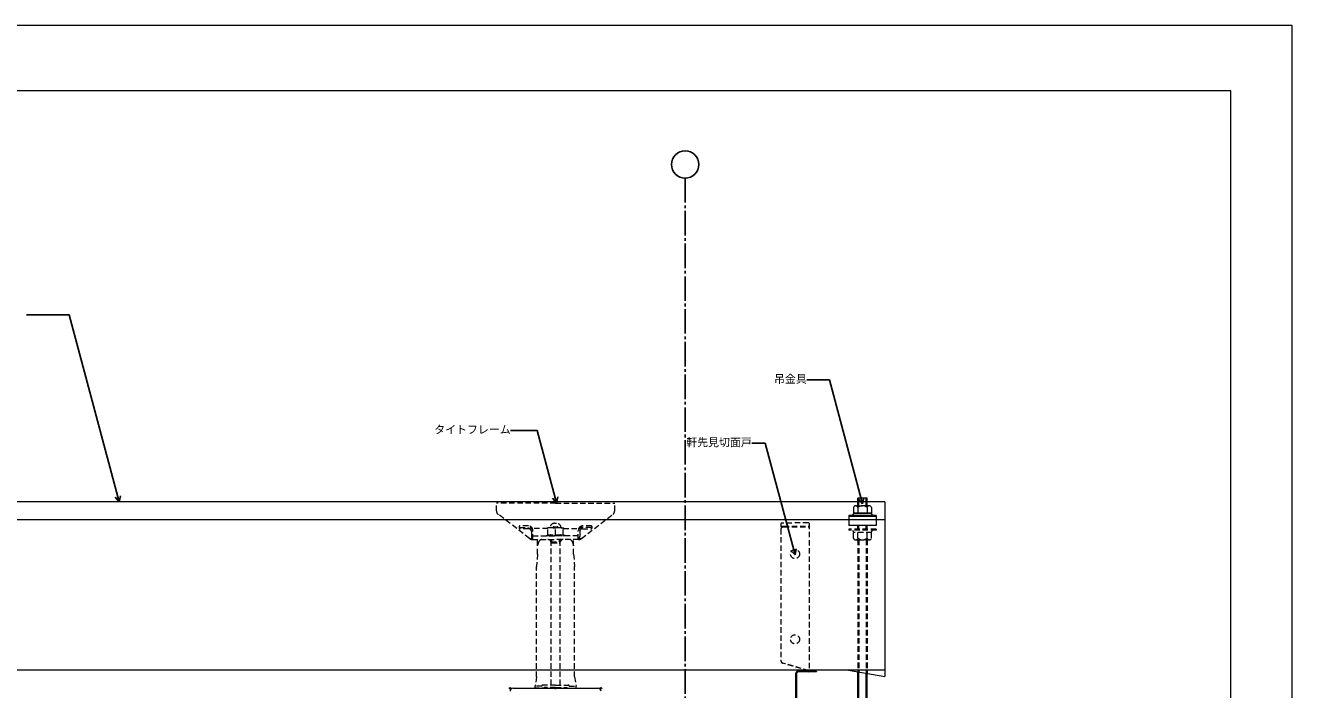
# Model space of a CAD drawing. Units: millimetres at full size, sheet at 1:3; details may follow other scales. Extents: x -1262 to 1258, y -891 to 1034.
# Drawn here: x -134 to 1258, y 161 to 891 of the extents above; entities that cross this region are included whole.
import ezdxf
from ezdxf.enums import TextEntityAlignment as Align

# ---------------------------------------------------------------- set-up
doc = ezdxf.new("R2010")
doc.units = ezdxf.units.MM
doc.header["$LTSCALE"] = 3
doc.header["$PDMODE"] = 32
doc.header["$PDSIZE"] = 1.5
doc.linetypes.add('CHAIN2', pattern=[12, 9, -1, 1, -1])
doc.linetypes.add('DASHED2', pattern=[3, 2, -1])
for name, color, linetype, lineweight in [('0-0_補助1', 4, 'Continuous', 5), ('0-4_寸法線1', 5, 'Continuous', 25), ('0-6_名称1', 5, 'Continuous', 25), ('0-B_屋根1', 6, 'Continuous', 20), ('1-9_吊金具', 3, 'Continuous', 9), ('2-A_タイトフレーム', 3, 'DASHED2', 9), ('2-D_軒先見切面戸', 7, 'DASHED2', 5), ('3-0_吊子', 7, 'DASHED2', 5), ('4-5_C鋼1', 2, 'Continuous', 18), ('5-B_枠2', 4, 'Continuous', 5)]:
    doc.layers.add(name, color=color, linetype=linetype, lineweight=lineweight)
doc.styles.add('ＭＳ ゴシック', font='')
doc.styles.get('ＭＳ ゴシック').set_extended_font_data('MS Gothic')

msp = doc.modelspace()

# ---------------------------------------------------------------- linework, layer by layer
at = {"layer": '0-0_補助1'}
msp.add_lwpolyline([(1191.647, -819), (1191.647, 819), (-1194.647, 819), (-1194.647, -819)], dxfattribs=at)
at = {"layer": '0-4_寸法線1', "linetype": 'CHAIN2'}
msp.add_line((591.647, 723.055), (591.647, -619.534), dxfattribs=at)
at = {"layer": '0-4_寸法線1'}
msp.add_circle((591.647, 738.055), 15, dxfattribs=at)
at = {"layer": '0-6_名称1'}
for p, q in [((-30.536, 367.211), (-34.986, 372.23)), ((-30.536, 367.211), (-29.191, 373.783)), ((450.326, 366.067), (445.876, 371.086)), ((450.326, 366.067), (451.671, 372.639)), ((786.647, 365.044), (782.197, 370.063)), ((786.647, 365.044), (787.992, 371.616)), ((712.431, 308.779), (707.98, 313.798)), ((712.431, 308.779), (713.776, 315.351))]:
    msp.add_line(p, q, dxfattribs=at)
for points in [[(-30.536, 367.211), (-85.65, 572.899), (-132.479, 572.899)], [(786.647, 365.044), (750.162, 501.21), (725.377, 501.21)], [(450.326, 366.067), (429.032, 445.54), (399.767, 445.54)], [(712.431, 308.779), (679.545, 431.512), (664.84, 431.512)]]:
    msp.add_lwpolyline(points, dxfattribs=at)
at = {"layer": '0-B_屋根1'}
for p, q in [((811.257, 367.211), (-968.353, 367.211)), ((811.257, 367.211), (811.257, 175.211)), ((811.257, 347.211), (-968.353, 347.211)), ((811.257, 182.211), (-968.353, 182.211)), ((771.257, 182.211), (811.257, 175.211))]:
    msp.add_line(p, q, dxfattribs=at)
at = {"layer": '1-9_吊金具'}
for p, q in [((779.148, 362.77), (786.648, 362.77)), ((779.148, 362.77), (786.648, 362.77)), ((791.647, 371.37), (781.647, 371.37)), ((781.647, 362.77), (781.647, 371.37)), ((791.647, 371.37), (781.647, 371.37)), ((781.647, 362.77), (781.647, 371.37)), ((782.647, 362.77), (782.647, 371.37)), ((782.647, 362.77), (782.647, 371.37)), ((794.148, 362.77), (786.647, 362.77)), ((794.148, 362.77), (786.647, 362.77)), ((790.647, 362.77), (790.647, 371.37)), ((790.647, 362.77), (790.647, 371.37)), ((791.647, 362.77), (791.647, 371.37)), ((791.647, 362.77), (791.647, 371.37)), ((801.648, 352.27), (771.648, 352.27)), ((771.648, 352.27), (771.648, 351.07)), ((801.648, 352.27), (771.648, 352.27)), ((771.648, 352.27), (771.648, 351.07)), ((801.648, 351.07), (771.648, 351.07)), ((801.648, 351.07), (771.648, 351.07)), ((771.648, 351.07), (771.648, 341.07)), ((801.648, 351.07), (771.648, 351.07)), ((801.648, 351.07), (771.648, 351.07)), ((771.648, 351.07), (771.648, 341.07)), ((775.648, 352.27), (777.148, 354.77)), ((775.648, 352.27), (777.148, 354.77)), ((776.648, 360.77), (776.648, 354.77)), ((776.648, 360.77), (776.648, 354.77)), ((776.648, 354.77), (796.648, 354.77)), ((776.648, 354.77), (796.648, 354.77)), ((796.148, 354.77), (777.148, 354.77)), ((796.148, 354.77), (777.148, 354.77)), ((781.648, 360.77), (781.648, 354.77)), ((781.648, 360.77), (781.648, 354.77)), ((791.648, 360.77), (791.648, 354.77)), ((791.648, 360.77), (791.648, 354.77)), ((796.148, 354.77), (797.648, 352.27)), ((796.148, 354.77), (797.648, 352.27)), ((796.648, 360.77), (796.648, 354.77)), ((796.648, 360.77), (796.648, 354.77)), ((801.648, 352.27), (801.648, 351.07)), ((801.648, 352.27), (801.648, 351.07)), ((801.648, 351.07), (801.648, 341.07)), ((801.648, 351.07), (801.648, 341.07)), ((801.648, 341.07), (771.648, 341.07)), ((801.648, 341.07), (771.648, 341.07)), ((781.647, 337.07), (781.647, 341.07)), ((781.647, 337.07), (781.647, 341.07)), ((782.647, 337.07), (782.647, 341.07)), ((782.647, 337.07), (782.647, 341.07)), ((790.647, 337.07), (790.647, 341.07)), ((790.647, 337.07), (790.647, 341.07)), ((791.647, 337.07), (791.647, 341.07)), ((791.647, 337.07), (791.647, 341.07)), ((781.647, 127.011), (781.647, 180.393)), ((782.647, 127.011), (782.647, 180.218)), ((790.647, 127.011), (790.647, 178.818)), ((791.647, 127.011), (791.647, 178.643))]:
    msp.add_line(p, q, dxfattribs=at)
at = {"layer": '1-9_吊金具', "linetype": 'DASHED2'}
for p, q in [((771.648, 337.07), (771.648, 335.87)), ((801.648, 337.07), (771.648, 337.07)), ((771.648, 337.07), (771.648, 335.87)), ((801.648, 335.87), (771.648, 335.87)), ((775.648, 335.87), (777.148, 333.37)), ((775.648, 335.87), (777.148, 333.37)), ((796.148, 333.37), (797.648, 335.87)), ((796.148, 333.37), (797.648, 335.87)), ((801.648, 337.07), (801.648, 335.87)), ((796.648, 333.37), (776.648, 333.37)), ((776.648, 327.37), (776.648, 333.37)), ((796.648, 333.37), (776.648, 333.37)), ((776.648, 327.37), (776.648, 333.37)), ((779.148, 325.37), (786.648, 325.37)), ((779.148, 325.37), (786.648, 325.37)), ((781.647, 325.37), (781.647, 180.393)), ((781.647, 325.37), (781.647, 180.393)), ((781.648, 327.37), (781.648, 333.37)), ((781.648, 327.37), (781.648, 333.37)), ((782.647, 325.37), (782.647, 180.218)), ((794.148, 325.37), (786.647, 325.37)), ((794.148, 325.37), (786.647, 325.37)), ((790.647, 325.37), (790.647, 178.818)), ((791.647, 325.37), (791.647, 178.643)), ((791.648, 327.37), (791.648, 333.37)), ((791.648, 327.37), (791.648, 333.37)), ((796.648, 327.37), (796.648, 333.37)), ((796.648, 327.37), (796.648, 333.37))]:
    msp.add_line(p, q, dxfattribs=at)
msp.add_lwpolyline([(801.648, 337.07), (801.648, 335.87), (771.648, 335.87)], dxfattribs=at)
at = {"layer": '1-9_吊金具'}
for centre, radius, start, end in [((779.147, 360.208), 2.563, 12.67965, 167.32035), ((779.147, 360.208), 2.563, 12.67965, 167.32035), ((786.648, 355.521), 7.25, 89.9999, 133.6049), ((786.648, 355.521), 7.25, 89.9999, 133.6049), ((786.648, 355.521), 7.25, 46.39499, 90.00021), ((786.648, 355.521), 7.25, 46.39499, 90.00021), ((794.148, 360.208), 2.563, 12.6797, 167.32259), ((794.148, 360.208), 2.563, 12.6797, 167.32259)]:
    msp.add_arc(centre, radius, start, end, dxfattribs=at)
at = {"layer": '1-9_吊金具', "linetype": 'DASHED2'}
for centre, radius, start, end in [((779.147, 327.933), 2.563, 192.6797, 347.32259), ((779.147, 327.933), 2.563, 192.6797, 347.32259), ((786.648, 332.62), 7.25, 226.3951, 270.0001), ((786.648, 332.62), 7.25, 226.3951, 270.0001), ((786.648, 332.62), 7.25, 269.99907, 313.60375), ((786.648, 332.62), 7.25, 269.99907, 313.60375), ((794.148, 327.933), 2.563, 192.67959, 347.31812), ((794.148, 327.933), 2.563, 192.67959, 347.31812)]:
    msp.add_arc(centre, radius, start, end, dxfattribs=at)
at = {"layer": '2-A_タイトフレーム'}
for p, q in [((429.254, 309.679), (429.254, 325.711)), ((430.809, 323.408), (429.254, 319.135)), ((444.147, 165.711), (444.147, 322.75)), ((445.035, 322.211), (453.26, 322.211)), ((454.147, 165.711), (454.147, 322.75)), ((467.486, 323.408), (469.041, 319.135)), ((469.041, 309.679), (469.041, 325.711)), ((429.254, 309.679), (428.308, 296.118)), ((469.041, 309.679), (469.987, 296.118)), ((428.308, 174.711), (428.308, 296.118)), ((469.987, 174.711), (469.987, 296.118)), ((428.308, 174.711), (426.647, 164.711)), ((469.987, 174.711), (471.647, 164.711)), ((434.147, 164.711), (426.647, 164.711)), ((426.647, 162.211), (426.647, 164.711)), ((449.147, 162.211), (426.647, 162.211)), ((449.147, 165.711), (435.147, 165.711)), ((449.147, 163.211), (436.647, 163.211)), ((449.147, 165.711), (463.147, 165.711)), ((449.147, 163.211), (461.647, 163.211)), ((449.147, 162.211), (471.647, 162.211)), ((464.147, 164.711), (471.647, 164.711)), ((471.647, 162.211), (471.647, 164.711))]:
    msp.add_line(p, q, dxfattribs=at)
for centre, radius, start, end in [((434.098, 322.211), 3.5, 90, 160), ((440.647, 322.211), 3.5, 12.83959, 90), ((445.035, 323.211), 1, 192.83959, 270), ((453.26, 323.211), 1, 270, 347.16041), ((457.647, 322.211), 3.5, 90, 167.16041), ((464.197, 322.211), 3.5, 20, 90), ((435.147, 164.711), 1, 90, 180), ((435.647, 163.211), 1, 270, 0), ((462.647, 163.211), 1, 180, 270), ((463.147, 164.711), 1, 0, 90)]:
    msp.add_arc(centre, radius, start, end, dxfattribs=at)
msp.add_point((449.147, 162.211), dxfattribs=at)
at = {"layer": '2-D_軒先見切面戸'}
for p, q in [((696.954, 343.451), (696.954, 340.097)), ((696.954, 337.31), (696.954, 192.064)), ((727.097, 344.127), (699.524, 343.739)), ((699.954, 340.303), (727.954, 340.303)), ((699.954, 339.797), (727.954, 339.797)), ((727.954, 343.211), (727.954, 181.211)), ((727.954, 181.498), (698.953, 190)), ((727.454, 181.365), (698.953, 189.72))]:
    msp.add_line(p, q, dxfattribs=at)
at = {"layer": '2-D_軒先見切面戸', "linetype": 'Continuous'}
for p, q in [((727.454, 181.365), (727.454, 181.211)), ((712.954, 178.211), (712.954, 120.711)), ((713.454, 178.211), (713.454, 119.211)), ((713.954, 178.211), (713.954, 119.211)), ((726.954, 180.711), (715.454, 180.711)), ((735.954, 180.211), (715.454, 180.211)), ((735.954, 180.711), (727.82, 180.711)), ((735.954, 180.711), (735.954, 180.211))]:
    msp.add_line(p, q, dxfattribs=at)
at = {"layer": '2-D_軒先見切面戸'}
msp.add_lwpolyline([(699.954, 339.805), (727.454, 339.805), (727.454, 339.797)], dxfattribs=at)
for centre in [(712.454, 309.797), (712.454, 216.042)]:
    msp.add_circle(centre, 5, dxfattribs=at)
for centre, radius, start, end in [((697.25, 343.33), 0.32, 152.76243, 157.87268), ((697.252, 340.727), 0.326, 204.02422, 209.64922), ((697.252, 340.229), 0.326, 204.02422, 209.64922), ((699.442, 337.285), 2.488, 173.79548, 179.42048), ((697.272, 343.09), 0.493, 123.25343, 128.36368), ((697.278, 340.991), 0.526, 233.97895, 239.60395), ((697.278, 340.494), 0.526, 233.97895, 239.60395), ((699.447, 337.235), 2.499, 167.0409, 172.6659), ((697.315, 342.852), 0.722, 110.62694, 115.73719), ((697.329, 341.252), 0.782, 245.99894, 251.62394), ((697.329, 340.754), 0.782, 245.99894, 251.62394), ((699.456, 337.186), 2.52, 160.37212, 165.99712), ((697.379, 342.62), 0.962, 104.1904, 109.30066), ((697.407, 341.506), 1.047, 252.00446, 257.62946), ((697.407, 341.008), 1.047, 252.00446, 257.62946), ((699.471, 337.137), 2.55, 153.83812, 159.46312), ((697.463, 342.394), 1.202, 100.33211, 105.44236), ((697.508, 341.751), 1.309, 255.58584, 261.21084), ((697.508, 341.253), 1.309, 255.58584, 261.21084), ((699.49, 337.091), 2.588, 147.47718, 153.10218), ((697.567, 342.176), 1.437, 97.7489, 102.85915), ((697.633, 341.985), 1.562, 257.98544, 263.61044), ((697.633, 341.487), 1.562, 257.98544, 263.61044), ((699.514, 337.047), 2.632, 141.31515, 146.94015), ((697.69, 341.968), 1.661, 95.87981, 100.99006), ((697.781, 342.206), 1.802, 259.72852, 265.35352), ((697.781, 341.708), 1.802, 259.72852, 265.35352), ((699.542, 337.005), 2.68, 135.36545, 140.99045), ((697.831, 341.773), 1.874, 94.44751, 99.55777), ((697.949, 342.411), 2.026, 261.07254, 266.69754), ((697.949, 341.913), 2.026, 261.07254, 266.69754), ((699.574, 336.966), 2.73, 129.63022, 135.25522), ((697.989, 341.59), 2.074, 93.29992, 98.41018), ((699.609, 336.93), 2.78, 124.10228, 129.72728), ((698.137, 342.599), 2.231, 262.15807, 267.78307), ((698.137, 342.101), 2.231, 262.15807, 267.78307), ((698.162, 341.423), 2.257, 92.34678, 97.45703), ((698.342, 342.767), 2.416, 263.0685, 268.6935), ((698.342, 342.27), 2.416, 263.0685, 268.6935), ((699.648, 336.898), 2.829, 118.76721, 124.39221), ((698.35, 341.271), 2.423, 91.531, 96.64126), ((698.551, 341.137), 2.57, 90.81457, 95.92482), ((698.563, 342.915), 2.578, 263.85667, 269.48167), ((698.563, 342.417), 2.578, 263.85667, 269.48167), ((699.69, 336.87), 2.873, 113.60535, 119.23035), ((698.762, 341.021), 2.697, 90.17094, 95.28119), ((698.797, 343.04), 2.715, 264.55805, 270.18305), ((698.797, 342.542), 2.715, 264.55805, 270.18305), ((699.735, 336.847), 2.913, 108.59349, 114.21849), ((698.984, 340.925), 2.803, 89.58077, 94.69102), ((699.042, 343.142), 2.826, 265.19768, 270.82268), ((699.042, 342.644), 2.826, 265.19768, 270.82268), ((699.781, 336.827), 2.946, 103.70611, 109.33111), ((699.212, 340.848), 2.886, 89.02939, 94.13964), ((699.296, 343.219), 2.911, 265.79421, 271.41921), ((699.296, 342.721), 2.911, 265.79421, 271.41921), ((699.829, 336.813), 2.972, 98.91638, 104.54138), ((699.447, 340.793), 2.947, 88.50514, 93.61539), ((699.557, 343.27), 2.968, 266.3623, 271.9873), ((699.557, 342.773), 2.968, 266.3623, 271.9873), ((699.879, 336.803), 2.99, 94.19673, 99.82173), ((699.821, 343.296), 2.996, 266.91419, 272.53919), ((699.821, 342.799), 2.996, 266.91419, 272.53919), ((699.929, 336.798), 2.999, 89.51922, 95.14422), ((727.09, 345.115), 0.989, 270.39556, 271.30513), ((727.104, 345.113), 0.986, 270.48615, 271.39572), ((727.118, 345.11), 0.983, 270.57722, 271.48679), ((727.133, 345.108), 0.98, 270.66882, 271.57839), ((727.147, 345.105), 0.977, 270.76101, 271.67058), ((727.161, 345.102), 0.974, 270.85383, 271.76341), ((727.174, 345.098), 0.97, 270.94735, 271.85692), ((727.188, 345.095), 0.966, 271.0416, 271.95117), ((727.202, 345.091), 0.962, 271.13666, 272.04623), ((727.216, 345.087), 0.957, 271.23258, 272.14215), ((727.23, 345.082), 0.953, 271.32941, 272.23898), ((727.243, 345.078), 0.948, 271.42723, 272.3368), ((727.257, 345.073), 0.943, 271.52609, 272.43566), ((727.27, 345.068), 0.937, 271.62606, 272.53563), ((727.284, 345.063), 0.932, 271.72722, 272.63679), ((727.297, 345.058), 0.926, 271.82963, 272.7392), ((726.954, 343.211), 1, 0, 67.21063), ((699.441, 192.364), 2.487, 180.45447, 184.86209), ((699.441, 192.084), 2.487, 180.45447, 184.86209), ((699.444, 192.403), 2.494, 185.75679, 190.16441), ((699.444, 192.123), 2.494, 185.75679, 190.16441), ((699.45, 192.442), 2.507, 191.01718, 195.42479), ((699.45, 192.162), 2.507, 191.01718, 195.42479), ((699.459, 192.48), 2.526, 196.2102, 200.61781), ((699.459, 192.201), 2.526, 196.2102, 200.61781), ((699.471, 192.518), 2.551, 201.31387, 205.72148), ((699.471, 192.238), 2.551, 201.31387, 205.72148), ((699.486, 192.554), 2.58, 206.31052, 210.71813), ((699.486, 192.275), 2.58, 206.31052, 210.71813), ((699.504, 192.59), 2.614, 211.18721, 215.59482), ((699.504, 192.31), 2.614, 211.18721, 215.59482), ((699.524, 192.624), 2.65, 215.93576, 220.34338), ((699.524, 192.344), 2.65, 215.93576, 220.34338), ((699.547, 192.656), 2.688, 220.55249, 224.9601), ((699.547, 192.376), 2.688, 220.55249, 224.9601), ((699.572, 192.686), 2.727, 225.03771, 229.44532), ((699.572, 192.407), 2.727, 225.03771, 229.44532), ((699.599, 192.715), 2.767, 229.39512, 233.80274), ((699.599, 192.435), 2.767, 229.39512, 233.80274), ((699.629, 192.741), 2.805, 233.63123, 238.03884), ((699.629, 192.461), 2.805, 233.63123, 238.03884), ((699.66, 192.765), 2.842, 237.75467, 242.16228), ((699.66, 192.485), 2.842, 237.75467, 242.16228), ((699.693, 192.786), 2.877, 241.77571, 246.18332), ((699.693, 192.506), 2.877, 241.77571, 246.18332), ((699.728, 192.805), 2.908, 245.7058, 250.11341), ((699.728, 192.525), 2.908, 245.7058, 250.11341), ((699.764, 192.821), 2.935, 249.55721, 253.96482), ((699.764, 192.541), 2.935, 249.55721, 253.96482)]:
    msp.add_arc(centre, radius, start, end, dxfattribs=at)
at = {"layer": '2-D_軒先見切面戸', "linetype": 'Continuous'}
for centre, radius, start, end in [((726.954, 181.211), 1, 270, 0), ((726.954, 181.211), 0.5, 270, 0), ((715.454, 178.211), 2.5, 90, 180), ((715.454, 178.211), 2, 90, 180), ((715.954, 178.211), 2, 90, 180)]:
    msp.add_arc(centre, radius, start, end, dxfattribs=at)
at = {"layer": '3-0_吊子'}
for p, q in [((384.132, 357.3), (384.132, 365.711)), ((449.132, 365.711), (384.132, 365.711)), ((449.132, 365.711), (514.132, 365.711)), ((514.132, 357.3), (514.132, 365.711)), ((420.647, 326.748), (386.084, 353.337)), ((477.617, 326.748), (512.181, 353.337)), ((409.132, 340.15), (409.132, 338.234)), ((419.273, 340.65), (409.632, 340.65)), ((409.832, 339.132), (419.532, 339.132)), ((419.532, 337.534), (409.832, 337.534)), ((422.532, 334.534), (422.532, 329.011)), ((440.632, 337.711), (423.736, 337.711)), ((424.132, 325.711), (424.132, 335.79)), ((440.882, 338.811), (440.632, 338.561)), ((440.632, 330.811), (440.632, 338.561)), ((440.882, 338.811), (457.382, 338.811)), ((447.332, 339.711), (450.932, 339.711)), ((448.132, 343.711), (450.132, 343.711)), ((449.132, 330.811), (449.132, 337.908)), ((457.382, 338.811), (457.632, 338.561)), ((457.632, 330.811), (457.632, 338.561)), ((457.632, 337.711), (474.528, 337.711)), ((474.132, 325.711), (474.132, 335.79)), ((475.732, 334.534), (475.732, 329.011)), ((488.432, 339.132), (478.732, 339.132)), ((478.732, 337.534), (488.432, 337.534)), ((488.632, 340.65), (478.979, 340.65)), ((489.132, 340.15), (489.132, 338.234)), ((422.136, 326.911), (424.132, 326.911)), ((423.696, 325.711), (449.132, 325.711)), ((424.132, 329.711), (449.132, 329.711)), ((438.632, 330.303), (443.706, 330.803)), ((438.69, 329.711), (438.632, 330.303)), ((440.632, 330.811), (457.632, 330.811)), ((444.132, 322.75), (444.132, 325.711)), ((444.132, 323.211), (454.132, 323.211)), ((444.944, 323.211), (444.944, 325.711)), ((474.132, 329.711), (449.132, 329.711)), ((474.568, 325.711), (449.132, 325.711)), ((453.32, 323.211), (453.32, 325.711)), ((454.132, 322.75), (454.132, 325.711)), ((459.574, 329.711), (459.632, 330.303)), ((476.128, 326.911), (474.132, 326.911))]:
    msp.add_line(p, q, dxfattribs=at)
msp.add_lwpolyline([(438.632, 330.303), (459.632, 330.303), (454.559, 330.803)], dxfattribs=at)
for centre, radius, start, end in [((389.132, 357.3), 5, 180, 232.43), ((509.132, 357.3), 5, 307.57, 360), ((409.632, 340.15), 0.5, 90, 180), ((409.832, 339.832), 0.7, 180, 270), ((409.832, 338.234), 0.7, 180, 270), ((419.273, 335.79), 4.859, 360, 90), ((419.532, 334.534), 4.598, 360, 90), ((419.532, 334.534), 3, 360, 90), ((444.882, 324.5), 14.065, 72.41201, 107.58799), ((448.132, 338.711), 5, 90, 178.85401), ((447.332, 338.511), 1.2, 90, 165.52338), ((453.382, 324.5), 14.065, 72.41201, 107.58799), ((450.132, 338.711), 5, 1.14599, 90), ((450.932, 338.511), 1.2, 14.47662, 90), ((478.992, 335.79), 4.859, 90, 180), ((478.732, 334.534), 4.598, 90, 180), ((478.732, 334.534), 3, 90, 180), ((488.432, 339.832), 0.7, 270, 360), ((488.432, 338.234), 0.7, 270, 360), ((488.632, 340.15), 0.5, 360, 90), ((422.136, 331.911), 5, 232.43, 270), ((423.696, 330.711), 5, 232.43, 270), ((424.632, 329.011), 2.1, 180, 256.22585), ((443.882, 329.011), 1.8, 90, 95.62833), ((454.382, 329.011), 1.8, 84.37167, 90), ((473.632, 329.011), 2.1, 283.77415, 360), ((474.568, 330.711), 5, 270, 307.57), ((476.128, 331.911), 5, 270, 307.57)]:
    msp.add_arc(centre, radius, start, end, dxfattribs=at)
at = {"layer": '4-5_C鋼1'}
msp.add_line((402.447, 162.211), (495.847, 162.211), dxfattribs=at)
for centre, start, end in [((402.447, 158.911), 90, 180), ((495.847, 158.911), 0.00004, 90)]:
    msp.add_arc(centre, 3.3, start, end, dxfattribs=at)
for p in [(399.147, 162.211), (499.147, 162.211)]:
    msp.add_point(p, dxfattribs=at)
at = {"layer": '5-B_枠2'}
msp.add_lwpolyline([(-1261.5, 891), (1258.5, 891), (1258.5, -891), (-1261.5, -891)], close=True, dxfattribs=at)

# ---------------------------------------------------------------- texts
at = {"layer": '0-6_名称1', "style": 'ＭＳ ゴシック'}
for s, p in [('吊金具', (689.377, 495.21)), ('タイトフレーム', (315.767, 439.54)), ('軒先見切面戸', (592.84, 425.512))]:
    msp.add_text(s, height=8.798, dxfattribs=at).set_placement(p, align=Align.BOTTOM_LEFT)

doc.saveas('drawing.dxf')
